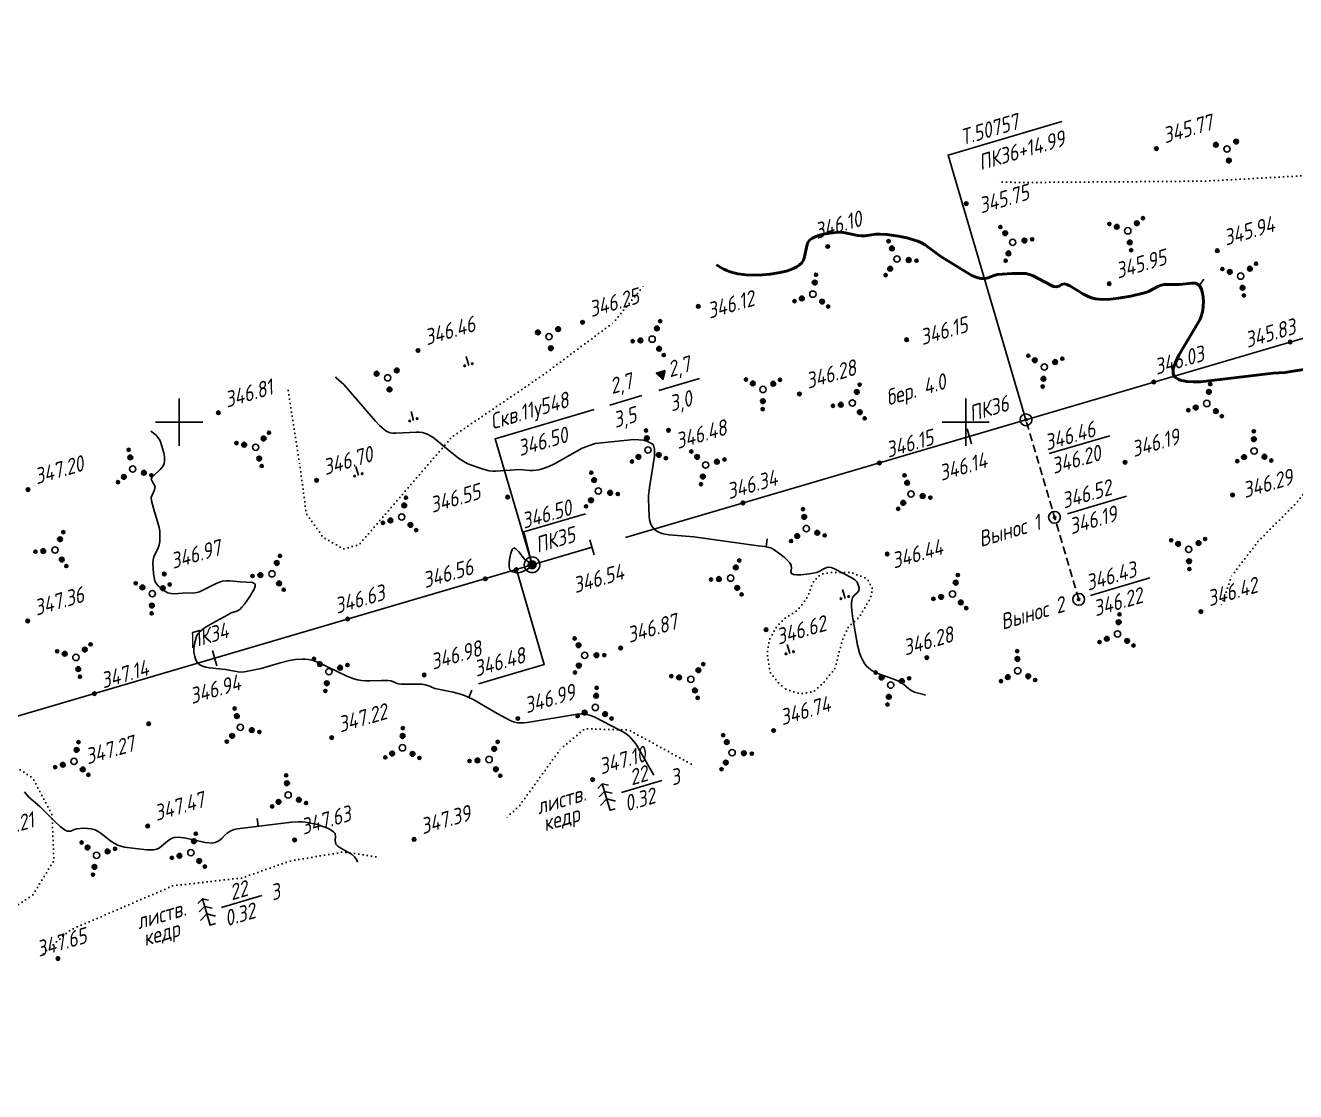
# Model space of a CAD drawing. Extents: x 1515794 to 1517806, y 2183977 to 2184820.
# Drawn here: x 1517160.9 to 1517483.9, y 2184429.8 to 2184700.9 of the extents above; entities that cross this region are included whole.
import ezdxf
from ezdxf.enums import TextEntityAlignment as Align

# ---------------------------------------------------------------- set-up
doc = ezdxf.new("R2010")
doc.units = 0
doc.linetypes.add('ИИDot', pattern=[1, 0, -1])
doc.linetypes.add('ИИHidden', pattern=[3, 2, -1])
for name, color, linetype, lineweight in [('ИИ_ГЕОПУНКТ_025', 7, 'Continuous', 25), ('ИИ_ГЕОСЕТКА_025', 3, 'Continuous', 25), ('ИИ_КОНТУР_025', 7, 'ИИDot', 25), ('ИИ_ОТМЕТКА_025', 7, 'Continuous', 25), ('ИИ_ПИКЕТАЖ_025', 7, 'Continuous', 25), ('ИИ_РЕЛЬЕФ_025', 34, 'Continuous', 25), ('ИИ_РЕЛЬЕФ_050', 34, 'Continuous', 50), ('ИИ_СКВАЖИНА_025', 7, 'Continuous', 25), ('ИИ_ТЕКСТ_025', 7, 'Continuous', 25), ('ИИ_ТРАССА_ТРУБ_025', 7, 'Continuous', 25), ('ИИ_УГОДЬЯ_025', 7, 'Continuous', 25)]:
    doc.layers.add(name, color=color, linetype=linetype, lineweight=lineweight)
doc.styles.add('VNIPISIMPLEXCUR', font='simplex.shx', dxfattribs={"width": 0.8, "oblique": 15})

# ---------------------------------------------------------------- blocks, each defined once
blk = doc.blocks.new('ИИ053951')
at = {"linetype": 'Continuous', "lineweight": 25}
h = blk.add_hatch(color=0, dxfattribs=at)
edge = h.paths.add_edge_path()
edge.add_arc((-1.4, 0.53), 0.3, 0, 360)
h = blk.add_hatch(color=0, dxfattribs=at)
edge = h.paths.add_edge_path()
edge.add_arc((1.16, 0.95), 0.3, 0, 360)
h = blk.add_hatch(color=0, dxfattribs=at)
edge = h.paths.add_edge_path()
edge.add_arc((0.24, -1.48), 0.3, 0, 360)
at = {"color": 0, "linetype": 'Continuous', "lineweight": 25}
for centre, radius in [((-1.4, 0.53), 0.3), ((0, 0), 0.4), ((1.16, 0.95), 0.3), ((0.24, -1.48), 0.3)]:
    blk.add_circle(centre, radius, dxfattribs=at)
blk = doc.blocks.new('ИИ053952')
at = {"linetype": 'Continuous', "lineweight": 25}
h = blk.add_hatch(color=0, dxfattribs=at)
edge = h.paths.add_edge_path()
edge.add_arc((-1.31, 2.13), 0.2, 0, 360)
h = blk.add_hatch(color=0, dxfattribs=at)
edge = h.paths.add_edge_path()
edge.add_arc((-0.79, 1.28), 0.3, 0, 360)
h = blk.add_hatch(color=0, dxfattribs=at)
edge = h.paths.add_edge_path()
edge.add_arc((1.5, 0.04), 0.3, 0, 360)
h = blk.add_hatch(color=0, dxfattribs=at)
edge = h.paths.add_edge_path()
edge.add_arc((2.5, 0.07), 0.2, 0, 360)
h = blk.add_hatch(color=0, dxfattribs=at)
edge = h.paths.add_edge_path()
edge.add_arc((-0.71, -1.32), 0.3, 0, 360)
h = blk.add_hatch(color=0, dxfattribs=at)
edge = h.paths.add_edge_path()
edge.add_arc((-1.19, -2.2), 0.2, 0, 360)
at = {"color": 0, "linetype": 'Continuous', "lineweight": 25}
for centre, radius in [((-1.31, 2.13), 0.2), ((-0.79, 1.28), 0.3), ((0, 0), 0.4), ((1.5, 0.04), 0.3), ((2.5, 0.07), 0.2), ((-0.71, -1.32), 0.3), ((-1.19, -2.2), 0.2)]:
    blk.add_circle(centre, radius, dxfattribs=at)
blk = doc.blocks.new('ИИ05407')
at = {"linetype": 'Continuous', "lineweight": 25}
h = blk.add_hatch(color=0, dxfattribs=at)
edge = h.paths.add_edge_path()
edge.add_arc((-0.5, 0.1), 0.1, 0, 360)
h = blk.add_hatch(color=0, dxfattribs=at)
edge = h.paths.add_edge_path()
edge.add_arc((0.5, 0.1), 0.1, 0, 360)
at = {"color": 0, "linetype": 'Continuous', "lineweight": 25}
blk.add_lwpolyline([(0, 0), (0, 1.2)], dxfattribs=at)
for centre in [(-0.5, 0.1), (0.5, 0.1)]:
    blk.add_circle(centre, 0.1, dxfattribs=at)
blk = doc.blocks.new('PICKET')
at = {"color": 0, "linetype": 'Continuous', "lineweight": 25}
for p, q in [((-0.23, 0), (0.23, 0)), ((0, 0.23), (0, -0.23))]:
    blk.add_line(p, q, dxfattribs=at)
blk.add_circle((0, 0), 0.23, dxfattribs=at)
at = {"color": 0, "linetype": 'Continuous', "style": 'VNIPISIMPLEXCUR', "oblique": 15, "width": 0.8}
blk.add_attdef('OTMETKA', (1.25, 0.3), '', height=2, dxfattribs=at)
at = {"color": 8, "linetype": 'Continuous', "style": 'VNIPISIMPLEXCUR', "oblique": 15, "width": 0.8, "flags": 1}
blk.add_attdef('NOMER', (1.25, -2.7), '', height=2, dxfattribs=at)
blk = doc.blocks.new('ИИ053672А')
at = {"color": 0, "linetype": 'Continuous'}
for points in [[(0.7, 3.1), (0, 3.5), (-0.7, 3.1)], [(0, 3.5), (0, 0), (0.7, 0)], [(0.85, 2.01), (0, 2.5), (-0.85, 2.01)], [(1, 0.92), (0, 1.5), (-1, 0.92)]]:
    blk.add_lwpolyline(points, dxfattribs=at)
at = {"color": 0, "linetype": 'Continuous', "style": 'VNIPISIMPLEXCUR', "oblique": 15, "width": 0.8}
blk.add_attdef('RACE1', text='', height=2, dxfattribs=at).set_placement((-2, 2.25), align=Align.RIGHT)
blk.add_attdef('HEIGHT', (2, 2.25), '', height=2, dxfattribs=at)
blk.add_attdef('DISTANCE', text='', height=2, dxfattribs=at).set_placement((8.5, 1.75), align=Align.MIDDLE_LEFT)
blk.add_attdef('RACE2', text='', height=2, dxfattribs=at).set_placement((-2, 1.25), align=Align.TOP_RIGHT)
blk.add_attdef('THICKNESS', text='', height=2, dxfattribs=at).set_placement((2, 1.25), align=Align.TOP_LEFT)
blk = doc.blocks.new('ИИ050052Р')
at = {"linetype": 'Continuous', "lineweight": 25}
h = blk.add_hatch(color=0, dxfattribs=at)
edge = h.paths.add_edge_path()
edge.add_arc((0, 0), 0.15, 0, 360)
at = {"color": 0, "linetype": 'Continuous', "lineweight": 25}
for radius in [0.75, 0.15]:
    blk.add_circle((0, 0), radius, dxfattribs=at)
at = {"color": 0, "linetype": 'Continuous', "style": 'VNIPISIMPLEXCUR', "oblique": 15, "width": 0.8}
for tag, p in [('CENTRE', (1.45, 0.7)), ('HEIGHT', (1.45, -2.7))]:
    blk.add_attdef(tag, p, '', height=2, dxfattribs=at)
for tag, p in [('NUMBER', (-2, -1)), ('STATIONING', (-2, -4.4)), ('ALPHA', (-2, -7.8))]:
    blk.add_attdef(tag, text='', height=2, dxfattribs=at).set_placement(p, align=Align.RIGHT)
at = {"color": 253, "linetype": 'Continuous', "style": 'VNIPISIMPLEXCUR', "oblique": 15, "width": 0.8, "flags": 1}
blk.add_attdef('NOTE', text='', height=1.6, dxfattribs=at).set_placement((-2, -10.8), align=Align.RIGHT)
blk = doc.blocks.new('ИИ15001')
at = {"color": 0, "linetype": 'Continuous', "lineweight": 25}
blk.add_lwpolyline([(0, 1), (0, -1)], dxfattribs=at)
at = {"color": 0, "linetype": 'Continuous', "lineweight": 25, "style": 'VNIPISIMPLEXCUR', "oblique": 15, "width": 0.8}
blk.add_attdef('STATIONING', text='', height=2, dxfattribs=at).set_placement((0, 2), align=Align.CENTER)
at = {"color": 7, "linetype": 'Continuous', "lineweight": 25, "style": 'VNIPISIMPLEXCUR', "oblique": 15, "width": 0.8}
blk.add_attdef('HEIGHT', text='', height=2, dxfattribs=at).set_placement((0, -2), align=Align.TOP_CENTER)
blk = doc.blocks.new('ИИ25001')
at = {"linetype": 'Continuous'}
h = blk.add_hatch(color=0, dxfattribs=at)
edge = h.paths.add_edge_path()
edge.add_arc((0, 0), 0.5, 0, 360)
at = {"color": 0, "linetype": 'Continuous'}
for radius in [1, 0.5]:
    blk.add_circle((0, 0), radius, dxfattribs=at)
at = {"color": 0, "style": 'VNIPISIMPLEXCUR', "oblique": 15, "width": 0.8}
for tag, p in [('NUMBER', (2, 0.7)), ('STS', (14.22, 0.7)), ('EGWL', (38.32, 0.7)), ('TFS', (19.08, -1)), ('HEIGHT', (2, -2.7)), ('FS', (14.22, -2.7)), ('AGWL', (36.59, -2.7))]:
    blk.add_attdef(tag, p, '', height=2, dxfattribs=at)
at = {"color": 253, "style": 'VNIPISIMPLEXCUR', "oblique": 15, "width": 0.8, "flags": 1}
for tag, p in [('DATE', (-2.5, -0.8)), ('NOTE1', (-2.5, -3.2)), ('NOTE2', (-2.5, -5.6))]:
    blk.add_attdef(tag, text='', height=1.6, dxfattribs=at).set_placement(p, align=Align.RIGHT)
blk = doc.blocks.new('ИИ053296')
at = {"color": 0, "linetype": 'Continuous', "lineweight": 25}
blk.add_lwpolyline([(0, 0), (1, 0)], dxfattribs=at)
blk = doc.blocks.new('ИИ05012')
at = {"color": 0, "linetype": 'Continuous', "flags": 128}
for points in [[(0, 3), (0, -3)], [(-3, 0), (3, 0)]]:
    blk.add_lwpolyline(points, dxfattribs=at)
blk = doc.blocks.new('ИИ25002')
at = {"linetype": 'Continuous', "lineweight": 25}
blk.add_hatch(color=0, dxfattribs=at).paths.add_polyline_path([(0.58, 1), (-0.58, 1), (0, 0)])
at = {"color": 0, "linetype": 'Continuous', "lineweight": 25, "flags": 128}
blk.add_lwpolyline([(0.58, 1), (-0.58, 1), (0, 0)], close=True, dxfattribs=at)

msp = doc.modelspace()

# ---------------------------------------------------------------- linework, layer by layer
at = {"layer": 'ИИ_ГЕОПУНКТ_025'}
for points in [[(1517415.31, 2184600.62), (1517395.533, 2184667.944), (1517424.451, 2184676.439)], [(1517421.185, 2184592.02), (1517436.661, 2184596.566)], [(1517425.842, 2184576.738), (1517440.914, 2184581.165)], [(1517431.731, 2184555.954), (1517446.803, 2184560.381)]]:
    msp.add_lwpolyline(points, dxfattribs=at)
at = {"layer": 'ИИ_КОНТУР_025', "flags": 128}
for points in [[(1517608.472, 2184700.922), (1517615.976, 2184696.487), (1517617.772, 2184692.896), (1517618.935, 2184688.144), (1517617.138, 2184683.076), (1517614.496, 2184680.013), (1517609.318, 2184677.268), (1517597.693, 2184675.895), (1517572.846, 2184671.551), (1517561.326, 2184671.023), (1517544.734, 2184673.135), (1517528.431, 2184676.825), (1517521.54, 2184675.775), (1517510.51, 2184673.26), (1517503.182, 2184670.524), (1517498.815, 2184666.086), (1517495.928, 2184660.982), (1517493.21, 2184652), (1517493.489, 2184645.033), (1517495.534, 2184639.831), (1517500.74, 2184636.766), (1517505.761, 2184633.607), (1517507.248, 2184631.378), (1517507.804, 2184624.278), (1517507.246, 2184619.726), (1517494.348, 2184593.216), (1517488.977, 2184585.749), (1517484.073, 2184579.449), (1517474.368, 2184569.728), (1517467.595, 2184560.861), (1517464.75, 2184552.61)], [(1517498.096, 2184664.815), (1517491.994, 2184663.002), (1517460.718, 2184661.304), (1517414.823, 2184660.964), (1517408.181, 2184661.062)], [(1517227.732, 2184608.026), (1517230.646, 2184589.467), (1517232.349, 2184576.702), (1517236.607, 2184570.745), (1517241.717, 2184567.767), (1517245.751, 2184568.818), (1517249.719, 2184573.426), (1517269.395, 2184596.275), (1517291.964, 2184611.594), (1517310.274, 2184625.21), (1517318.091, 2184634.584)], [(1517092.702, 2184443.263), (1517111.603, 2184457.328), (1517136.958, 2184463.175), (1517150.124, 2184471.458), (1517162.801, 2184479.741), (1517168.165, 2184488.512), (1517167.677, 2184500.205), (1517162.801, 2184509.463), (1517147.198, 2184519.695), (1517137.934, 2184524.568), (1517104.289, 2184525.055), (1517084.785, 2184522.619), (1517062.355, 2184520.67), (1517047.727, 2184521.157), (1517030.174, 2184523.593), (1517009.692, 2184526.047), (1517004.042, 2184524.883), (1517000, 2184522.117)], [(1517330.181, 2184513.061), (1517314.364, 2184521.71), (1517303.136, 2184522.04), (1517296.861, 2184516.76), (1517286.624, 2184502.57), (1517283.03, 2184499.203)], [(1517250.026, 2184489.503), (1517241.711, 2184490.69), (1517228.171, 2184488.38), (1517215.953, 2184484.09), (1517198.45, 2184482.11), (1517172.336, 2184470.862), (1517165.07, 2184464.592), (1517165.021, 2184464.519)]]:
    msp.add_lwpolyline(points, dxfattribs=at)
msp.add_lwpolyline([(1517354.227, 2184532.123), (1517357.794, 2184530.963), (1517361.195, 2184531.377), (1517363.85, 2184533.698), (1517366.753, 2184537.345), (1517368.495, 2184544.143), (1517370.072, 2184547.79), (1517372.892, 2184550.36), (1517375.632, 2184555.015), (1517376.379, 2184557.502), (1517374.969, 2184560.154), (1517370.904, 2184561.812), (1517366.258, 2184561.812), (1517363.158, 2184561.372), (1517360.95, 2184559.05), (1517359.846, 2184555.624), (1517357.29, 2184552.14), (1517354.384, 2184550.399), (1517352, 2184548.069), (1517350.083, 2184544.702), (1517349.502, 2184541.102), (1517350.315, 2184536.341), (1517352.698, 2184533.38)], close=True, dxfattribs=at)
at = {"layer": 'ИИ_ОТМЕТКА_025'}
for points, elevation in [([(1517289.751, 2184563.717), (1517287.658, 2184572.133), (1517303.315, 2184576.733)], 346.5), ([(1517285.749, 2184562.508), (1517292.846, 2184538.346), (1517276.13, 2184533.436)], 346.48)]:
    msp.add_lwpolyline(points, dxfattribs=dict(at, elevation=elevation))
at = {"layer": 'ИИ_РЕЛЬЕФ_025'}
for points, elevation in [([(1517389.775, 2184530.577), (1517389.587, 2184530.651), (1517387.006, 2184531.378), (1517386.273, 2184531.709), (1517385.526, 2184532.206), (1517383.63, 2184533.852), (1517381.755, 2184534.611), (1517377.866, 2184535.998), (1517376.967, 2184536.413), (1517376.131, 2184536.887), (1517375.376, 2184537.436), (1517374.721, 2184538.078), (1517374.195, 2184538.778), (1517373.741, 2184539.569), (1517373.35, 2184540.435), (1517373.016, 2184541.359), (1517372.485, 2184543.317), (1517371.277, 2184550.097), (1517371.034, 2184552.1), (1517370.976, 2184553.041), (1517370.975, 2184553.908), (1517371.043, 2184554.676), (1517371.191, 2184555.322), (1517371.712, 2184556.053), (1517372.392, 2184556.571), (1517372.831, 2184557.144), (1517372.879, 2184557.865), (1517372.651, 2184558.616), (1517372.368, 2184559.35), (1517371.801, 2184559.906), (1517371.019, 2184560.39), (1517366.623, 2184562.695), (1517365.755, 2184563.031), (1517364.944, 2184563.152), (1517364.249, 2184562.9), (1517363.595, 2184562.566), (1517362.927, 2184562.147), (1517362.143, 2184561.819), (1517360.278, 2184561.449), (1517358.05, 2184561.195), (1517357.038, 2184561.178), (1517356.221, 2184561.268), (1517355.693, 2184561.493), (1517355.558, 2184562.063), (1517355.719, 2184562.814), (1517355.648, 2184563.606), (1517355.25, 2184564.211), (1517354.645, 2184564.892), (1517353.891, 2184565.607), (1517353.049, 2184566.311), (1517352.177, 2184566.964), (1517351.334, 2184567.52), (1517350.58, 2184567.938), (1517349.72, 2184568.248), (1517348.879, 2184568.394), (1517347.21, 2184568.589), (1517330.848, 2184570.837), (1517324.563, 2184571.341), (1517323.625, 2184571.503), (1517322.761, 2184571.718), (1517321.985, 2184571.996), (1517321.314, 2184572.348), (1517320.763, 2184572.786), (1517320.282, 2184573.514), (1517319.867, 2184574.278), (1517319.624, 2184575.161), (1517319.493, 2184576.126), (1517319.376, 2184580.418), (1517319.376, 2184581.317), (1517319.58, 2184583.39), (1517320.836, 2184591.336), (1517320.884, 2184592.277), (1517320.853, 2184593.107), (1517320.729, 2184593.804), (1517320.496, 2184594.347), (1517319.771, 2184594.793), (1517318.96, 2184595.175), (1517318.079, 2184595.427), (1517315.627, 2184595.57), (1517305.8, 2184594.581), (1517302.443, 2184593.416), (1517295.477, 2184589.399), (1517293.972, 2184588.704), (1517293.087, 2184588.375), (1517292.271, 2184588.119), (1517291.498, 2184587.928), (1517290.745, 2184587.794), (1517289.986, 2184587.709), (1517289.122, 2184587.696), (1517286.592, 2184587.973), (1517280.559, 2184587.534), (1517279.773, 2184587.552), (1517278.862, 2184587.673), (1517277.348, 2184588.041), (1517274.102, 2184589.175), (1517273.266, 2184589.534), (1517272.4, 2184589.986), (1517271.044, 2184590.863), (1517268.898, 2184592.524), (1517264.497, 2184596.178), (1517262.887, 2184597.053), (1517261.878, 2184597.385), (1517261.145, 2184597.473), (1517260.263, 2184597.483), (1517255.164, 2184597.184), (1517254.318, 2184597.213), (1517253.633, 2184597.324), (1517252.784, 2184597.681), (1517252.15, 2184598.149), (1517250.976, 2184599.17), (1517249.89, 2184600.271), (1517241.858, 2184609.612), (1517239.943, 2184611.278), (1517239.739, 2184611.555)], 346.5), ([(1517320.672, 2184510.267), (1517316.154, 2184518.241), (1517314.588, 2184519.976), (1517314.041, 2184520.477), (1517313.344, 2184520.963), (1517311.9, 2184521.786), (1517305.671, 2184524.96), (1517304.815, 2184525.304), (1517303.983, 2184525.572), (1517303.18, 2184525.746), (1517302.199, 2184525.821), (1517301.26, 2184525.762), (1517288.472, 2184523.598), (1517287.596, 2184523.531), (1517286.792, 2184523.515), (1517286.073, 2184523.557), (1517285.008, 2184523.785), (1517284.137, 2184524.146), (1517280.836, 2184525.916), (1517274.954, 2184529.367), (1517273.322, 2184530.16), (1517272.523, 2184530.492), (1517271.551, 2184530.835), (1517269.652, 2184531.345), (1517264.994, 2184532.275), (1517263.483, 2184532.973), (1517262.562, 2184533.25), (1517261.737, 2184533.356), (1517259.643, 2184533.395), (1517256.475, 2184533.399), (1517255.7, 2184533.487), (1517255.03, 2184533.709), (1517254.523, 2184533.978), (1517253.817, 2184534.203), (1517253.161, 2184534.277), (1517251.496, 2184534.274), (1517248.458, 2184534.19), (1517247.393, 2184534.22), (1517246.339, 2184534.314), (1517245.32, 2184534.489), (1517244.461, 2184534.722), (1517242.635, 2184535.414), (1517235.268, 2184538.981), (1517234.499, 2184539.269), (1517233.795, 2184539.473), (1517232.851, 2184539.661), (1517232.047, 2184539.753), (1517231.295, 2184539.765), (1517229.61, 2184539.623), (1517228.061, 2184539.36), (1517225.426, 2184538.68), (1517220.843, 2184537.372), (1517216.6, 2184536.503), (1517215.836, 2184536.451), (1517215.013, 2184536.501), (1517211.824, 2184537.117), (1517207.758, 2184537.52), (1517206.823, 2184537.683), (1517205.987, 2184537.92), (1517205.283, 2184538.255), (1517204.743, 2184538.715), (1517204.286, 2184539.452), (1517203.966, 2184540.375), (1517203.783, 2184541.421), (1517203.738, 2184542.53), (1517203.882, 2184543.625), (1517204.42, 2184545.621), (1517204.839, 2184546.266), (1517205.404, 2184546.869), (1517206.091, 2184547.437), (1517206.877, 2184547.977), (1517208.656, 2184548.996), (1517212.399, 2184550.982), (1517213.238, 2184551.506), (1517214.685, 2184551.928), (1517215.415, 2184552.377), (1517215.961, 2184552.932), (1517216.613, 2184553.714), (1517217.987, 2184555.651), (1517218.586, 2184556.651), (1517219.045, 2184557.567), (1517219.303, 2184558.325), (1517219.299, 2184558.844), (1517218.639, 2184559.222), (1517215.496, 2184559.406), (1517212.854, 2184559.664), (1517211.962, 2184559.658), (1517211.057, 2184559.547), (1517210.24, 2184559.325), (1517209.385, 2184558.985), (1517205.204, 2184556.894), (1517204.516, 2184556.672), (1517203.532, 2184556.543), (1517201.81, 2184556.582), (1517198.924, 2184556.389), (1517198.002, 2184556.421), (1517197.151, 2184556.621), (1517196.356, 2184557.013), (1517195.577, 2184557.555), (1517194.861, 2184558.194), (1517194.259, 2184558.879), (1517193.817, 2184559.559), (1517193.638, 2184560.52), (1517193.525, 2184561.496), (1517193.326, 2184564.153), (1517193.382, 2184565.031), (1517193.6, 2184565.743), (1517194.682, 2184568.038), (1517194.957, 2184568.828), (1517195.082, 2184569.684), (1517195.134, 2184570.572), (1517195.123, 2184571.472), (1517195.057, 2184572.366), (1517194.946, 2184573.235), (1517194.258, 2184575.628), (1517193.716, 2184577.203), (1517192.981, 2184579.973), (1517192.925, 2184580.846), (1517193.708, 2184582.777), (1517193.914, 2184583.648), (1517193.591, 2184584.263), (1517193.204, 2184584.856), (1517192.932, 2184585.476), (1517193.188, 2184586.04), (1517193.74, 2184586.649), (1517195.188, 2184587.972), (1517195.813, 2184588.674), (1517196.192, 2184589.396), (1517196.322, 2184590.282), (1517196.268, 2184591.236), (1517196.089, 2184592.205), (1517195.342, 2184594.725), (1517195.08, 2184595.405), (1517194.711, 2184596.048), (1517194.15, 2184596.687), (1517193.605, 2184597.158), (1517192.971, 2184597.622), (1517192.768, 2184597.75)], 347), ([(1517245.314, 2184488.118), (1517245.081, 2184488.786), (1517244.552, 2184489.501), (1517243.814, 2184490.133), (1517242.913, 2184490.679), (1517241.076, 2184491.666), (1517240.341, 2184492.167), (1517239.861, 2184492.711), (1517239.699, 2184493.624), (1517239.735, 2184494.527), (1517239.681, 2184495.41), (1517239.248, 2184495.838), (1517238.643, 2184496.253), (1517237.895, 2184496.649), (1517237.035, 2184497.021), (1517235.098, 2184497.664), (1517233.075, 2184498.133), (1517232.106, 2184498.288), (1517231.262, 2184498.365), (1517230.388, 2184498.384), (1517228.569, 2184498.278), (1517214.87, 2184496.599), (1517213.965, 2184496.398), (1517213.14, 2184496.118), (1517212.264, 2184495.583), (1517211.544, 2184494.888), (1517210.868, 2184494.155), (1517210.12, 2184493.511), (1517209.187, 2184493.078), (1517208.431, 2184492.968), (1517207.565, 2184492.99), (1517206.612, 2184493.115), (1517201.392, 2184494.272), (1517200.424, 2184494.407), (1517199.537, 2184494.441), (1517198.756, 2184494.347), (1517197.866, 2184494.007), (1517197.071, 2184493.49), (1517195.017, 2184491.759), (1517194.362, 2184491.417), (1517193.452, 2184491.247), (1517191.725, 2184491.268), (1517186.082, 2184491.939), (1517185.191, 2184492.15), (1517184.338, 2184492.436), (1517183.47, 2184492.925), (1517182.617, 2184493.492), (1517181.786, 2184494.113), (1517180.204, 2184495.41), (1517179.416, 2184495.941), (1517178.616, 2184496.316), (1517177.664, 2184496.563), (1517176.69, 2184496.686), (1517175.732, 2184496.716), (1517174.001, 2184496.617), (1517173.173, 2184496.356), (1517172.439, 2184496.015), (1517171.591, 2184495.995), (1517171.027, 2184496.237), (1517170.405, 2184496.642), (1517169.736, 2184497.182), (1517168.297, 2184498.549), (1517164.579, 2184502.303), (1517161.828, 2184504.651), (1517161.215, 2184505.284), (1517160.692, 2184505.972)], 347.5)]:
    msp.add_lwpolyline(points, dxfattribs=dict(at, elevation=elevation))
at = {"layer": 'ИИ_РЕЛЬЕФ_025', "elevation": 346.5}
msp.add_lwpolyline([(1517289.719, 2184563.705), (1517289.312, 2184563.142), (1517288.378, 2184562.513), (1517287.258, 2184561.985), (1517286.289, 2184561.722), (1517285.446, 2184561.819), (1517284.626, 2184562.009), (1517284.061, 2184562.507), (1517283.897, 2184563.239), (1517283.921, 2184564.324), (1517284.091, 2184565.555), (1517284.369, 2184566.722), (1517284.713, 2184567.619), (1517285.084, 2184568.038), (1517285.644, 2184567.798), (1517286.338, 2184567.019), (1517287.804, 2184565.137), (1517289.379, 2184564.19)], close=True, dxfattribs=at)
at = {"layer": 'ИИ_РЕЛЬЕФ_050', "elevation": 346}
msp.add_lwpolyline([(1517487.069, 2184613.602), (1517483.184, 2184613.024), (1517481.252, 2184612.648), (1517478.132, 2184612.44), (1517459.692, 2184610.283), (1517457.814, 2184610.262), (1517456.166, 2184610.373), (1517455.441, 2184610.487), (1517454.789, 2184610.643), (1517454.215, 2184610.843), (1517453.724, 2184611.093), (1517453.322, 2184611.393), (1517453.012, 2184611.747), (1517452.778, 2184612.268), (1517452.707, 2184612.887), (1517452.782, 2184613.592), (1517452.986, 2184614.374), (1517453.304, 2184615.222), (1517454.211, 2184617.078), (1517459.495, 2184626.06), (1517459.871, 2184626.92), (1517460.143, 2184627.715), (1517460.296, 2184628.435), (1517460.403, 2184629.592), (1517460.427, 2184630.738), (1517460.362, 2184631.836), (1517460.206, 2184632.849), (1517459.952, 2184633.742), (1517459.598, 2184634.478), (1517459.139, 2184635.02), (1517458.403, 2184635.351), (1517457.471, 2184635.396), (1517454.339, 2184635.04), (1517450.584, 2184634.986), (1517449.678, 2184634.834), (1517448.843, 2184634.546), (1517446.438, 2184633.265), (1517445.416, 2184632.899), (1517441.989, 2184632.072), (1517438.887, 2184631.526), (1517436.777, 2184631.293), (1517434.764, 2184631.225), (1517433.829, 2184631.268), (1517432.96, 2184631.372), (1517431.954, 2184631.628), (1517430.953, 2184632.033), (1517429.969, 2184632.543), (1517426.435, 2184634.682), (1517425.713, 2184635.009), (1517425.08, 2184635.16), (1517424.328, 2184634.984), (1517423.746, 2184634.589), (1517422.996, 2184634.402), (1517422.363, 2184634.531), (1517421.628, 2184634.821), (1517417.122, 2184637.211), (1517416.197, 2184637.588), (1517415.31, 2184637.834), (1517411.695, 2184637.827), (1517408.073, 2184637.581), (1517407.253, 2184637.316), (1517405.649, 2184636.704), (1517404.793, 2184636.522), (1517403.854, 2184636.534), (1517403.137, 2184636.692), (1517402.37, 2184636.966), (1517401.561, 2184637.337), (1517399.85, 2184638.299), (1517393.706, 2184642.188), (1517390.495, 2184644.557), (1517389.654, 2184645.098), (1517388.776, 2184645.589), (1517387.849, 2184646.013), (1517386.964, 2184646.338), (1517385.017, 2184646.888), (1517382.952, 2184647.308), (1517379.94, 2184647.712), (1517378.193, 2184647.841), (1517377.147, 2184647.823), (1517374.421, 2184647.429), (1517373.484, 2184647.395), (1517372.594, 2184647.488), (1517368.917, 2184648.263), (1517367.942, 2184648.294), (1517365.995, 2184648.152), (1517363.872, 2184647.832), (1517362.843, 2184647.581), (1517361.889, 2184647.257), (1517361.048, 2184646.851), (1517360.361, 2184646.352), (1517359.89, 2184645.676), (1517359.562, 2184644.873), (1517359.038, 2184642.066), (1517358.764, 2184641.225), (1517358.326, 2184640.536), (1517357.746, 2184639.994), (1517357.089, 2184639.53), (1517356.36, 2184639.137), (1517355.562, 2184638.805), (1517354.701, 2184638.525), (1517352.806, 2184638.083), (1517350.267, 2184637.693), (1517348.3, 2184637.508), (1517346.216, 2184637.429), (1517344.104, 2184637.495), (1517342.052, 2184637.745), (1517341.075, 2184637.951), (1517340.151, 2184638.229), (1517339.278, 2184638.551), (1517338.48, 2184638.928), (1517337.699, 2184639.349), (1517336.638, 2184640.035)], dxfattribs=at)
at = {"layer": 'ИИ_СКВАЖИНА_025', "flags": 128}
for points in [[(1517321.963, 2184608.043), (1517332.354, 2184611.096)], [(1517309.479, 2184604.376), (1517317.691, 2184606.788)], [(1517289.751, 2184563.717), (1517280.323, 2184595.811), (1517305.543, 2184603.22)]]:
    msp.add_lwpolyline(points, dxfattribs=at)
at = {"layer": 'ИИ_ТРАССА_ТРУБ_025', "color": 4}
for points in [[(1517313.463, 2184570.686), (1517415.31, 2184600.62), (1517660.08, 2184672.54), (1517688.758, 2184680.966)], [(1516833.976, 2184429.757), (1516841.13, 2184431.86), (1517127.98, 2184516.17), (1517304.984, 2184568.194)]]:
    msp.add_lwpolyline(points, dxfattribs=at)
at = {"layer": 'ИИ_ТРАССА_ТРУБ_025', "color": 4, "linetype": 'ИИHidden', "flags": 128}
msp.add_lwpolyline([(1517428.73, 2184554.95), (1517422.59, 2184575.83), (1517415.31, 2184600.62)], dxfattribs=at)
at = {"layer": 'ИИ_УГОДЬЯ_025'}
for points in [[(1517312.479, 2184505.825), (1517322.743, 2184508.84)], [(1517210.788, 2184476.587), (1517221.052, 2184479.602)]]:
    msp.add_lwpolyline(points, dxfattribs=at)

# ---------------------------------------------------------------- block references
at = {"layer": 'ИИ_ГЕОПУНКТ_025'}
ref = msp.add_blockref('ИИ050052Р', (1517415.31, 2184600.62, 346.2), dxfattribs=dict(at, xscale=2, yscale=2, zscale=2, rotation=16.37083333333333))
ref.add_attrib('NUMBER', 'Т.50757', dxfattribs={"layer": '0', "color": 0, "linetype": 'Continuous', "height": 4, "rotation": 16.37083, "style": 'VNIPISIMPLEXCUR', "oblique": 15, "width": 0.8}).set_placement((1517413.78, 2184674.676), align=Align.RIGHT)
ref.add_attrib('CENTRE', '346.46', (1517420.637, 2184592.775), dxfattribs={"layer": '0', "color": 0, "linetype": 'Continuous', "height": 4, "rotation": 16.37083, "style": 'VNIPISIMPLEXCUR', "oblique": 15, "width": 0.8})
ref.add_attrib('HEIGHT', '346.20', (1517422.391, 2184586.804), dxfattribs={"layer": '0', "color": 0, "linetype": 'Continuous', "height": 4, "rotation": 16.37083, "style": 'VNIPISIMPLEXCUR', "oblique": 15, "width": 0.8})
ref.add_attrib('STATIONING', 'ПК36+14.99', dxfattribs={"layer": '0', "color": 0, "linetype": 'Continuous', "height": 4, "rotation": 16.37083, "style": 'VNIPISIMPLEXCUR', "oblique": 15, "width": 0.8}).set_placement((1517425.512, 2184670.393), align=Align.RIGHT)
ref = msp.add_blockref('ИИ050052Р', (1517422.59, 2184575.83, 346.19), dxfattribs=dict(at, xscale=2, yscale=2, zscale=2, rotation=16.37083333333333))
ref.add_attrib('NUMBER', 'Вынос 1', dxfattribs={"layer": '0', "color": 0, "linetype": 'Continuous', "height": 4, "rotation": 16.37083, "style": 'VNIPISIMPLEXCUR', "oblique": 15, "width": 0.8}).set_placement((1517419.316, 2184572.784), align=Align.RIGHT)
ref.add_attrib('CENTRE', '346.52', (1517424.978, 2184577.991), dxfattribs={"layer": '0', "color": 0, "linetype": 'Continuous', "height": 4, "rotation": 16.37083, "style": 'VNIPISIMPLEXCUR', "oblique": 15, "width": 0.8})
ref.add_attrib('HEIGHT', '346.19', (1517426.894, 2184571.466), dxfattribs={"layer": '0', "color": 0, "linetype": 'Continuous', "height": 4, "rotation": 16.37083, "style": 'VNIPISIMPLEXCUR', "oblique": 15, "width": 0.8})
ref = msp.add_blockref('ИИ050052Р', (1517428.73, 2184554.95, 346.22), dxfattribs=dict(at, xscale=2, yscale=2, zscale=2, rotation=16.37083333333333))
ref.add_attrib('NUMBER', 'Вынос 2', dxfattribs={"layer": '0', "color": 0, "linetype": 'Continuous', "height": 4, "rotation": 16.37083, "style": 'VNIPISIMPLEXCUR', "oblique": 15, "width": 0.8}).set_placement((1517425.456, 2184551.904), align=Align.RIGHT)
ref.add_attrib('CENTRE', '346.43', (1517431.118, 2184557.111), dxfattribs={"layer": '0', "color": 0, "linetype": 'Continuous', "height": 4, "rotation": 16.37083, "style": 'VNIPISIMPLEXCUR', "oblique": 15, "width": 0.8})
ref.add_attrib('HEIGHT', '346.22', (1517433.034, 2184550.586), dxfattribs={"layer": '0', "color": 0, "linetype": 'Continuous', "height": 4, "rotation": 16.37083, "style": 'VNIPISIMPLEXCUR', "oblique": 15, "width": 0.8})
at = {"layer": 'ИИ_ГЕОСЕТКА_025', "xscale": 2, "yscale": 2, "zscale": 2}
for p in [(1517200, 2184600), (1517400, 2184600)]:
    msp.add_blockref('ИИ05012', p, dxfattribs=at)
at = {"layer": 'ИИ_ОТМЕТКА_025', "xscale": 2, "yscale": 2, "zscale": 2, "rotation": 16.37083333333333}
for p, values in [((1517448.49, 2184669.59, 345.77), {'OTMETKA': '345.77'}), ((1517463.95, 2184643.6, 345.94), {'OTMETKA': '345.94'}), ((1517436.479, 2184635.206, 345.95), {'OTMETKA': '345.95'}), ((1517302.59, 2184625.41, 346.25), {'OTMETKA': '346.25'}), ((1517260.75, 2184618.24, 346.46), {'OTMETKA': '346.46'}), ((1517357.72, 2184607.18, 346.28), {'OTMETKA': '346.28'}), ((1517209.98, 2184602.4, 346.81), {'OTMETKA': '346.81'}), ((1517378.058, 2184589.631, 346.15), {'OTMETKA': '346.15'}), ((1517440.53, 2184589.82, 346.19), {'OTMETKA': '346.19'}), ((1517161.58, 2184582.88, 347.2), {'OTMETKA': '347.20'}), ((1517234.95, 2184585.22, 346.7), {'OTMETKA': '346.70'}), ((1517196.21, 2184561.376, 346.97), {'OTMETKA': '346.97'}), ((1517459.79, 2184551.85, 346.42), {'OTMETKA': '346.42'}), ((1517161.51, 2184549.48, 347.36), {'OTMETKA': '347.36'}), ((1517312.25, 2184542.56, 346.87), {'OTMETKA': '346.87'}), ((1517262.31, 2184535.73, 346.98), {'OTMETKA': '346.98'}), ((1517178.465, 2184530.967, 347.14), {'OTMETKA': '347.14'}), ((1517286.126, 2184524.647, 346.99), {'OTMETKA': '346.99'}), ((1517351.14, 2184521.6, 346.74), {'OTMETKA': '346.74'}), ((1517238.79, 2184519.78, 347.22), {'OTMETKA': '347.22'}), ((1517305.12, 2184509.12, 347.1), {'OTMETKA': '347.10'}), ((1517192.03, 2184497.28, 347.47), {'OTMETKA': '347.47'}), ((1517229.36, 2184493.78, 347.63), {'OTMETKA': '347.63'}), ((1517259.74, 2184493.89, 347.39), {'OTMETKA': '347.39'})]:
    msp.add_blockref('PICKET', p, dxfattribs=at).add_auto_attribs(values)
at = {"layer": 'ИИ_ОТМЕТКА_025'}
ref = msp.add_blockref('PICKET', (1517400.13, 2184655.59, 345.75), dxfattribs=dict(at, xscale=2, yscale=2, zscale=2, rotation=16.37083333333333))
ref.add_attrib('OTMETKA', '345.75', (1517403.929, 2184653.055, 345.75), dxfattribs={"layer": '0', "color": 0, "linetype": 'Continuous', "height": 4, "rotation": 16.37083, "style": 'VNIPISIMPLEXCUR', "oblique": 15, "width": 0.8})
ref = msp.add_blockref('PICKET', (1517364.923, 2184644.693, 346.1), dxfattribs=dict(at, xscale=2, yscale=2, zscale=2, rotation=16.37083333333333))
ref.add_attrib('OTMETKA', '346.10', (1517362.184, 2184646.565, 346.1), dxfattribs={"layer": '0', "color": 0, "linetype": 'Continuous', "height": 4, "rotation": 16.37083, "style": 'VNIPISIMPLEXCUR', "oblique": 15, "width": 0.8})
ref = msp.add_blockref('PICKET', (1517331.99, 2184629.47, 346.12), dxfattribs=dict(at, xscale=2, yscale=2, zscale=2, rotation=16.37083333333333))
ref.add_attrib('OTMETKA', '346.12', (1517334.878, 2184626.294, 346.12), dxfattribs={"layer": '0', "color": 0, "linetype": 'Continuous', "height": 4, "rotation": 16.37083, "style": 'VNIPISIMPLEXCUR', "oblique": 15, "width": 0.8})
ref = msp.add_blockref('PICKET', (1517384.96, 2184620.98, 346.15), dxfattribs=dict(at, xscale=2, yscale=2, zscale=2, rotation=16.37083333333333))
ref.add_attrib('OTMETKA', '346.15', (1517389.002, 2184619.578, 346.15), dxfattribs={"layer": '0', "color": 0, "linetype": 'Continuous', "height": 4, "rotation": 16.37083, "style": 'VNIPISIMPLEXCUR', "oblique": 15, "width": 0.8})
ref = msp.add_blockref('PICKET', (1517482.49, 2184620.4, 345.83), dxfattribs=dict(at, xscale=2, yscale=2, zscale=2, rotation=16.37083333333333))
ref.add_attrib('OTMETKA', '345.83', (1517471.596, 2184618.87, 7.93), dxfattribs={"layer": '0', "color": 0, "linetype": 'Continuous', "height": 4, "rotation": 16.37083, "style": 'VNIPISIMPLEXCUR', "oblique": 15, "width": 0.8})
ref = msp.add_blockref('PICKET', (1517447.81, 2184610.22, 346.03), dxfattribs=dict(at, xscale=2, yscale=2, zscale=2, rotation=16.37083333333333))
ref.add_attrib('OTMETKA', '346.03', (1517448.561, 2184612.037, 8.13), dxfattribs={"layer": '0', "color": 0, "linetype": 'Continuous', "height": 4, "rotation": 16.37083, "style": 'VNIPISIMPLEXCUR', "oblique": 15, "width": 0.8})
ref = msp.add_blockref('PICKET', (1517324.43, 2184597.94, 346.48), dxfattribs=dict(at, xscale=2, yscale=2, zscale=2, rotation=16.37083333333333))
ref.add_attrib('OTMETKA', '346.48', (1517326.817, 2184593.166, 346.48), dxfattribs={"layer": '0', "color": 0, "linetype": 'Continuous', "height": 4, "rotation": 16.37083, "style": 'VNIPISIMPLEXCUR', "oblique": 15, "width": 0.8})
ref = msp.add_blockref('PICKET', (1517343.361, 2184579.473, 346.34), dxfattribs=dict(at, xscale=2, yscale=2, zscale=2, rotation=16.37083333333333))
ref.add_attrib('OTMETKA', '346.34', (1517339.853, 2184580.392, 346.34), dxfattribs={"layer": '0', "color": 0, "linetype": 'Continuous', "height": 4, "rotation": 16.37083, "style": 'VNIPISIMPLEXCUR', "oblique": 15, "width": 0.8})
ref = msp.add_blockref('PICKET', (1517467.85, 2184581.49, 346.29), dxfattribs=dict(at, xscale=2, yscale=2, zscale=2, rotation=16.37083333333333))
ref.add_attrib('OTMETKA', '346.29', (1517471.031, 2184580.673, 346.29), dxfattribs={"layer": '0', "color": 0, "linetype": 'Continuous', "height": 4, "rotation": 16.37083, "style": 'VNIPISIMPLEXCUR', "oblique": 15, "width": 0.8})
ref = msp.add_blockref('PICKET', (1517283.53, 2184580.96, 346.55), dxfattribs=dict(at, xscale=2, yscale=2, zscale=2, rotation=16.37083333333333))
ref.add_attrib('OTMETKA', '346.55', (1517264.37, 2184576.907, 346.55), dxfattribs={"layer": '0', "color": 0, "linetype": 'Continuous', "height": 4, "rotation": 16.37083, "style": 'VNIPISIMPLEXCUR', "oblique": 15, "width": 0.8})
ref = msp.add_blockref('PICKET', (1517289.744, 2184563.743, 346.5), dxfattribs=dict(at, xscale=2, yscale=2, zscale=2, rotation=16.37083333333333))
ref.add_attrib('OTMETKA', '346.50', (1517287.681, 2184572.869, 346.5), dxfattribs={"layer": '0', "color": 0, "linetype": 'Continuous', "height": 4, "rotation": 16.37083, "style": 'VNIPISIMPLEXCUR', "oblique": 15, "width": 0.8})
ref = msp.add_blockref('PICKET', (1517380.03, 2184566.46, 346.44), dxfattribs=dict(at, xscale=2, yscale=2, zscale=2, rotation=16.37083333333333))
ref.add_attrib('OTMETKA', '346.44', (1517381.787, 2184562.741, 346.44), dxfattribs={"layer": '0', "color": 0, "linetype": 'Continuous', "height": 4, "rotation": 16.37083, "style": 'VNIPISIMPLEXCUR', "oblique": 15, "width": 0.8})
ref = msp.add_blockref('PICKET', (1517277.854, 2184560.168, 346.56), dxfattribs=dict(at, xscale=2, yscale=2, zscale=2, rotation=16.37083333333333))
ref.add_attrib('OTMETKA', '346.56', (1517262.535, 2184557.763, 346.56), dxfattribs={"layer": '0', "color": 0, "linetype": 'Continuous', "height": 4, "rotation": 16.37083, "style": 'VNIPISIMPLEXCUR', "oblique": 15, "width": 0.8})
ref = msp.add_blockref('PICKET', (1517285.749, 2184562.508, 346.48), dxfattribs=dict(at, xscale=2, yscale=2, zscale=2, rotation=16.37083333333333))
ref.add_attrib('OTMETKA', '346.48', (1517275.581, 2184535.244, 346.48), dxfattribs={"layer": '0', "color": 0, "linetype": 'Continuous', "height": 4, "rotation": 16.37083, "style": 'VNIPISIMPLEXCUR', "oblique": 15, "width": 0.8})
ref = msp.add_blockref('PICKET', (1517242.854, 2184549.945, 346.63), dxfattribs=dict(at, xscale=2, yscale=2, zscale=2, rotation=16.37083333333333))
ref.add_attrib('OTMETKA', '346.63', (1517240.12, 2184551.237, 346.63), dxfattribs={"layer": '0', "color": 0, "linetype": 'Continuous', "height": 4, "rotation": 16.37083, "style": 'VNIPISIMPLEXCUR', "oblique": 15, "width": 0.8})
ref = msp.add_blockref('PICKET', (1517349.25, 2184547.21, 346.62), dxfattribs=dict(at, xscale=2, yscale=2, zscale=2, rotation=16.37083333333333))
ref.add_attrib('OTMETKA', '346.62', (1517352.4, 2184543.39, 346.62), dxfattribs={"layer": '0', "color": 0, "linetype": 'Continuous', "height": 4, "rotation": 16.37083, "style": 'VNIPISIMPLEXCUR', "oblique": 15, "width": 0.8})
ref = msp.add_blockref('PICKET', (1517390.11, 2184540.12, 346.28), dxfattribs=dict(at, xscale=2, yscale=2, zscale=2, rotation=16.37083333333333))
ref.add_attrib('OTMETKA', '346.28', (1517384.66, 2184540.624, 346.28), dxfattribs={"layer": '0', "color": 0, "linetype": 'Continuous', "height": 4, "rotation": 16.37083, "style": 'VNIPISIMPLEXCUR', "oblique": 15, "width": 0.8})
ref = msp.add_blockref('PICKET', (1517192.26, 2184523.31, 347.27), dxfattribs=dict(at, xscale=2, yscale=2, zscale=2, rotation=16.37083333333333))
ref.add_attrib('OTMETKA', '347.27', (1517176.748, 2184512.929, 347.27), dxfattribs={"layer": '0', "color": 0, "linetype": 'Continuous', "height": 4, "rotation": 16.37083, "style": 'VNIPISIMPLEXCUR', "oblique": 15, "width": 0.8})
ref = msp.add_blockref('PICKET', (1517149.4, 2184495.12, 347.21), dxfattribs=dict(at, xscale=2, yscale=2, zscale=2, rotation=16.37083333333333))
ref.add_attrib('OTMETKA', '347.21', (1517151.787, 2184493.675, 347.21), dxfattribs={"layer": '0', "color": 0, "linetype": 'Continuous', "height": 4, "rotation": 16.37083, "style": 'VNIPISIMPLEXCUR', "oblique": 15, "width": 0.8})
ref = msp.add_blockref('PICKET', (1517169.2, 2184463.59, 347.65), dxfattribs=dict(at, xscale=2, yscale=2, zscale=2, rotation=16.37083333333333))
ref.add_attrib('OTMETKA', '347.65', (1517164.338, 2184463.987, 347.65), dxfattribs={"layer": '0', "color": 0, "linetype": 'Continuous', "height": 4, "rotation": 16.37083, "style": 'VNIPISIMPLEXCUR', "oblique": 15, "width": 0.8})
at = {"layer": 'ИИ_ПИКЕТАЖ_025', "color": 4}
ref = msp.add_blockref('ИИ15001', (1517400.926, 2184596.392, 346.14), dxfattribs=dict(at, xscale=2, yscale=2, zscale=2, rotation=16.37874409))
ref.add_attrib('STATIONING', 'ПК36', dxfattribs={"layer": '0', "color": 0, "linetype": 'Continuous', "lineweight": 25, "height": 4, "rotation": 16.37874, "style": 'VNIPISIMPLEXCUR', "oblique": 15, "width": 0.8}).set_placement((1517406.344, 2184601.574), align=Align.CENTER)
ref.add_attrib('HEIGHT', '346.14', dxfattribs={"layer": '0', "color": 7, "linetype": 'Continuous', "lineweight": 25, "height": 4, "rotation": 16.37874, "style": 'VNIPISIMPLEXCUR', "oblique": 15, "width": 0.8}).set_placement((1517398.634, 2184590.634), align=Align.TOP_CENTER)
ref = msp.add_blockref('ИИ15001', (1517304.984, 2184568.194, 346.54), dxfattribs=dict(at, xscale=2, yscale=2, zscale=2, rotation=16.37874409))
ref.add_attrib('STATIONING', 'ПК35', dxfattribs={"layer": '0', "color": 0, "linetype": 'Continuous', "lineweight": 25, "height": 4, "rotation": 16.37874, "style": 'VNIPISIMPLEXCUR', "oblique": 15, "width": 0.8}).set_placement((1517296.096, 2184568.202), align=Align.CENTER)
ref.add_attrib('HEIGHT', '346.54', dxfattribs={"layer": '0', "color": 7, "linetype": 'Continuous', "lineweight": 25, "height": 4, "rotation": 16.37874, "style": 'VNIPISIMPLEXCUR', "oblique": 15, "width": 0.8}).set_placement((1517305.955, 2184562.176), align=Align.TOP_CENTER)
ref = msp.add_blockref('ИИ15001', (1517209.042, 2184539.995, 346.94), dxfattribs=dict(at, xscale=2, yscale=2, zscale=2, rotation=16.37874409))
ref.add_attrib('STATIONING', 'ПК34', dxfattribs={"layer": '0', "color": 0, "linetype": 'Continuous', "lineweight": 25, "height": 4, "rotation": 16.37874, "style": 'VNIPISIMPLEXCUR', "oblique": 15, "width": 0.8}).set_placement((1517207.914, 2184543.833), align=Align.CENTER)
ref.add_attrib('HEIGHT', '346.94', dxfattribs={"layer": '0', "color": 7, "linetype": 'Continuous', "lineweight": 25, "height": 4, "rotation": 16.37874, "style": 'VNIPISIMPLEXCUR', "oblique": 15, "width": 0.8}).set_placement((1517208.504, 2184534.016), align=Align.TOP_CENTER)
at = {"layer": 'ИИ_РЕЛЬЕФ_025', "xscale": 2, "yscale": 2, "zscale": 2}
for p, rotation in [((1517459.395, 2184634.717, 346), 55.7023989384969), ((1517349.249, 2184568.33, 346.5), 82.1363870384969), ((1517273.656, 2184529.997, 347), 66.19509006849691), ((1517220.09, 2184497.239, 347.5), 96.98600649849688)]:
    msp.add_blockref('ИИ053296', p, dxfattribs=dict(at, rotation=rotation))
at = {"layer": 'ИИ_СКВАЖИНА_025'}
ref = msp.add_blockref('ИИ25001', (1517289.744, 2184563.743, 346.5), dxfattribs=dict(at, xscale=1.999999999999999, yscale=1.999999999999999, zscale=1.999999999999999, rotation=16.37076308849691))
ref.add_attrib('NUMBER', 'Скв.11у548', (1517279.668, 2184598.137), dxfattribs={"layer": '0', "color": 0, "height": 4, "rotation": 16.37076, "style": 'VNIPISIMPLEXCUR', "oblique": 15, "width": 0.8})
ref.add_attrib('HEIGHT', '346.50', (1517286.702, 2184591.364), dxfattribs={"layer": '0', "color": 0, "height": 4, "rotation": 16.37076, "style": 'VNIPISIMPLEXCUR', "oblique": 15, "width": 0.8})
ref.add_attrib('STS', '2,7', (1517310.068, 2184607.106), dxfattribs={"layer": '0', "color": 0, "height": 4, "rotation": 16.37076, "style": 'VNIPISIMPLEXCUR', "oblique": 15, "width": 0.8})
ref.add_attrib('FS', '3,5', (1517310.939, 2184598.503), dxfattribs={"layer": '0', "color": 0, "height": 4, "rotation": 16.37076, "style": 'VNIPISIMPLEXCUR', "oblique": 15, "width": 0.8})
ref.add_attrib('EGWL', '2,7', (1517324.801, 2184611.401), dxfattribs={"layer": '0', "color": 0, "height": 4, "rotation": 16.37076, "style": 'VNIPISIMPLEXCUR', "oblique": 15, "width": 0.8})
ref.add_attrib('AGWL', '3,0', (1517325.204, 2184602.694), dxfattribs={"layer": '0', "color": 0, "height": 4, "rotation": 16.37076, "style": 'VNIPISIMPLEXCUR', "oblique": 15, "width": 0.8})
at = {"layer": 'ИИ_СКВАЖИНА_025', "xscale": 2, "yscale": 2, "zscale": 2, "rotation": 16.37076308849691}
msp.add_blockref('ИИ25002', (1517323.007, 2184610.874), dxfattribs=at)
at = {"layer": 'ИИ_УГОДЬЯ_025', "xscale": 2, "yscale": 2, "zscale": 2}
for p in [(1517466.429, 2184669.489), (1517294.046, 2184621.776), (1517253.013, 2184611.283)]:
    msp.add_blockref('ИИ053951', p, dxfattribs=at)
for name, p, rotation in [('ИИ053952', (1517411.949, 2184645.747), 247.2247838946639), ('ИИ053952', (1517441.211, 2184648.686), 278.1280374510133), ('ИИ053952', (1517382.508, 2184641.501), 113.5172223998102), ('ИИ053952', (1517469.928, 2184637.157), 157.4687361636837), ('ИИ053952', (1517361.136, 2184632.565), 199.3939161149737), ('ИИ053952', (1517320.282, 2184621.121), 184.3993806733696), ('ИИ053952', (1517420.009, 2184614.047), 143.2790994702793), ('ИИ05407', (1517273.635, 2184614.421), 16.37083333333333), ('ИИ053952', (1517348.443, 2184608.33), 27.85141468163269), ('ИИ053952', (1517461.3, 2184604.769), 78.36588621418952), ('ИИ053952', (1517371.196, 2184604.897), 186.8828487201107), ('ИИ05407', (1517259.635, 2184600.421), 16.37083333333333), ('ИИ053952', (1517319.216, 2184592.929, 346.5), 93.97228718974849), ('ИИ053952', (1517473.337, 2184592.683), 89.38959360370097), ('ИИ053952', (1517219.472, 2184593.627), 286.1633348489835), ('ИИ053952', (1517188.198, 2184588.09), 339.9858927740915), ('ИИ053952', (1517333.869, 2184589.106), 254.8256492598806), ('ИИ05407', (1517245.635, 2184586.421), 16.37083333333333), ('ИИ053952', (1517306.607, 2184582.493), 109.5905971658615), ('ИИ053952', (1517386.099, 2184581.767), 227.6129007235328), ('ИИ053952', (1517256.595, 2184575.915), 75.88121653854779), ('ИИ053952', (1517359.457, 2184572.954), 337.9637432078068), ('ИИ053952', (1517168.45, 2184567.51), 303.4249377323679), ('ИИ053952', (1517456.664, 2184567.648), 270.6357908280838), ('ИИ053952', (1517223.631, 2184561.444), 304.5770216041112), ('ИИ053952', (1517193.191, 2184556.381), 146.2387561655288), ('ИИ053952', (1517340.227, 2184560.345), 302.4987172974501), ('ИИ053952', (1517396.641, 2184556.307), 192.6623654622526), ('ИИ05407', (1517369.32, 2184555.191), 16.37083333333333), ('ИИ053952', (1517438.59, 2184546.148), 322.6244258931325), ('ИИ053952', (1517173.755, 2184540.169), 280.2026510226032), ('ИИ053952', (1517303.103, 2184540.701), 358.8919472694275), ('ИИ05407', (1517355.32, 2184541.191), 16.37083333333333), ('ИИ053952', (1517238.082, 2184536.561), 257.976515292233), ('ИИ053952', (1517330.107, 2184534.596), 48.94750355868382), ('ИИ053952', (1517413.236, 2184536.782), 90.26019572348548), ('ИИ053952', (1517380.945, 2184533.141), 18.80552530283022), ('ИИ053952', (1517305.813, 2184527.459), 84.29955483690719), ('ИИ053952', (1517215.553, 2184522.395), 224.993755808106), ('ИИ053952', (1517256.788, 2184517.194), 327.4407076809565), ('ИИ053952', (1517340.613, 2184515.967), 235.5268764366731), ('ИИ053952', (1517173.279, 2184513.746), 195.4206418855339), ('ИИ053952', (1517278.825, 2184514.211), 182.8773236253316), ('ИИ053952', (1517227.724, 2184505.203), 94.1036510550544), ('ИИ053952', (1517179.006, 2184489.849), 137.7865791211526), ('ИИ053952', (1517202.984, 2184490.516), 73.57576131124114)]:
    msp.add_blockref(name, p, dxfattribs=dict(at, rotation=rotation))
at = {"layer": 'ИИ_УГОДЬЯ_025'}
ref = msp.add_blockref('ИИ053672А', (1517309.567, 2184501.313), dxfattribs=dict(at, xscale=1.999999999999999, yscale=1.999999999999999, zscale=1.999999999999999, rotation=16.37083333333334))
ref.add_attrib('RACE1', 'листв.', dxfattribs={"layer": '0', "color": 0, "linetype": 'Continuous', "height": 4, "rotation": 16.37083, "style": 'VNIPISIMPLEXCUR', "oblique": 15, "width": 0.8}).set_placement((1517303.73, 2184503.861), align=Align.RIGHT)
ref.add_attrib('RACE2', 'кедр', dxfattribs={"layer": '0', "color": 0, "linetype": 'Continuous', "height": 4, "rotation": 16.37083, "style": 'VNIPISIMPLEXCUR', "oblique": 15, "width": 0.8}).set_placement((1517301.009, 2184502.46), align=Align.TOP_RIGHT)
ref.add_attrib('HEIGHT', '22', (1517315.084, 2184507.608), dxfattribs={"layer": '0', "color": 0, "linetype": 'Continuous', "height": 4, "rotation": 16.37083, "style": 'VNIPISIMPLEXCUR', "oblique": 15, "width": 0.8})
ref.add_attrib('THICKNESS', '0.32', dxfattribs={"layer": '0', "color": 0, "linetype": 'Continuous', "height": 4, "rotation": 16.37083, "style": 'VNIPISIMPLEXCUR', "oblique": 15, "width": 0.8}).set_placement((1517312.701, 2184504.839), align=Align.TOP_LEFT)
ref.add_attrib('DISTANCE', '3', dxfattribs={"layer": '0', "color": 0, "linetype": 'Continuous', "height": 4, "rotation": 16.37083, "style": 'VNIPISIMPLEXCUR', "oblique": 15, "width": 0.8}).set_placement((1517324.892, 2184509.462), align=Align.MIDDLE_LEFT)
ref = msp.add_blockref('ИИ053672А', (1517207.877, 2184472.075), dxfattribs=dict(at, xscale=2, yscale=2, zscale=2, rotation=16.37083333333334))
ref.add_attrib('RACE1', 'листв.', dxfattribs={"layer": '0', "color": 0, "linetype": 'Continuous', "height": 4, "rotation": 16.37083, "style": 'VNIPISIMPLEXCUR', "oblique": 15, "width": 0.8}).set_placement((1517202.039, 2184474.623), align=Align.RIGHT)
ref.add_attrib('RACE2', 'кедр', dxfattribs={"layer": '0', "color": 0, "linetype": 'Continuous', "height": 4, "rotation": 16.37083, "style": 'VNIPISIMPLEXCUR', "oblique": 15, "width": 0.8}).set_placement((1517199.318, 2184473.222), align=Align.TOP_RIGHT)
ref.add_attrib('HEIGHT', '22', (1517213.394, 2184478.37), dxfattribs={"layer": '0', "color": 0, "linetype": 'Continuous', "height": 4, "rotation": 16.37083, "style": 'VNIPISIMPLEXCUR', "oblique": 15, "width": 0.8})
ref.add_attrib('THICKNESS', '0.32', dxfattribs={"layer": '0', "color": 0, "linetype": 'Continuous', "height": 4, "rotation": 16.37083, "style": 'VNIPISIMPLEXCUR', "oblique": 15, "width": 0.8}).set_placement((1517211.01, 2184475.601), align=Align.TOP_LEFT)
ref.add_attrib('DISTANCE', '3', dxfattribs={"layer": '0', "color": 0, "linetype": 'Continuous', "height": 4, "rotation": 16.37083, "style": 'VNIPISIMPLEXCUR', "oblique": 15, "width": 0.8}).set_placement((1517223.201, 2184480.224), align=Align.MIDDLE_LEFT)

# ---------------------------------------------------------------- texts
at = {"layer": 'ИИ_ТЕКСТ_025', "style": 'VNIPISIMPLEXCUR', "oblique": 15, "width": 0.8}
msp.add_text('бер. 4.0', height=4, rotation=16.37083, dxfattribs=at).set_placement((1517380.312, 2184604.206))

doc.saveas('drawing.dxf')
